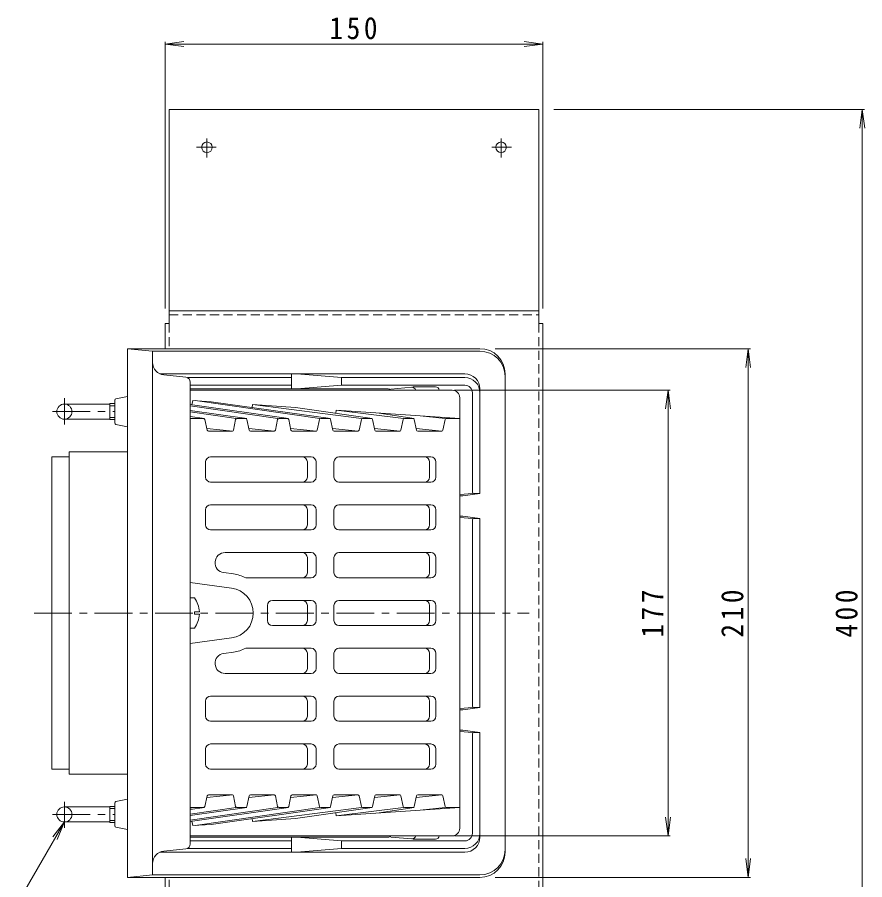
# Model space of a CAD drawing. Units: millimetres, scale not verified. Extents: x -578 to 806, y -582 to 534.
# Drawn here: x -452 to -115.4, y 148.7 to 491.3 of the extents above; entities that cross this region are included whole.
import ezdxf

# ---------------------------------------------------------------- set-up
doc = ezdxf.new("R2010")
doc.units = ezdxf.units.MM
doc.header["$LTSCALE"] = 3
doc.linetypes.add('CHAIN1', pattern=[8, 5, -1, 1, -1])
doc.linetypes.add('DASHED1', pattern=[1.8, 1.2, -0.6])
for name, color, linetype, lineweight in [('3-0', 4, 'Continuous', 9), ('3-2', 6, 'Continuous', 9), ('3-4', 7, 'Continuous', 9), ('3-5', 7, 'Continuous', 9), ('3-A', 2, 'Continuous', 9), ('3-B', 3, 'Continuous', 9)]:
    doc.layers.add(name, color=color, linetype=linetype, lineweight=lineweight)
doc.styles.add('ＭＳ ゴシック', font='')
doc.styles.get('ＭＳ ゴシック').set_extended_font_data('MS Gothic')

msp = doc.modelspace()

# ---------------------------------------------------------------- linework, layer by layer
at = {"layer": '3-0'}
for p, q in [((-408.254, 149.635), (-408.254, 359.635)), ((-268.253, 358.635), (-398.253, 358.635)), ((-398.253, 150.635), (-398.253, 358.635)), ((-274.253, 349.635), (-395.381, 349.635)), ((-343.13, 349.635), (-343.13, 343.635)), ((-323.253, 348.135), (-340.99, 349.635)), ((-258.253, 349.635), (-258.253, 159.635)), ((-385.054, 348.315), (-393.751, 349.185)), ((-343.13, 348.135), (-384.403, 348.135)), ((-383.253, 162.945), (-383.253, 346.325)), ((-323.253, 348.135), (-323.253, 345.135)), ((-274.253, 348.135), (-323.253, 348.135)), ((-343.13, 345.135), (-383.253, 345.135)), ((-304.753, 343.635), (-383.253, 343.635)), ((-340.99, 343.635), (-323.253, 345.135)), ((-274.253, 345.135), (-323.253, 345.135)), ((-295.345, 344.299), (-303.65, 343.602)), ((-285.863, 344.435), (-294.862, 344.435)), ((-268.253, 343.635), (-268.253, 302.135)), ((-413.253, 339.225), (-413.253, 330.045)), ((-408.254, 340.635), (-412.851, 339.716)), ((-271.253, 342.135), (-271.253, 302.635)), ((-433.253, 337.635), (-415.253, 337.635)), ((-415.253, 331.46), (-415.253, 337.81)), ((-415.253, 337.81), (-413.253, 337.81)), ((-415.253, 336.995), (-413.253, 336.995)), ((-433.253, 331.635), (-415.253, 331.635)), ((-415.253, 332.275), (-413.253, 332.275)), ((-415.253, 331.46), (-413.253, 331.46)), ((-408.254, 328.635), (-412.851, 329.555)), ((-431.296, 318.635), (-408.254, 318.635)), ((-431.296, 190.635), (-431.296, 318.635)), ((-276.253, 301.751), (-271.253, 302.135)), ((-275.073, 301.135), (-268.253, 302.135)), ((-268.253, 302.135), (-270.753, 302.135)), ((-275.073, 301.135), (-276.253, 301.135)), ((-275.073, 293.135), (-276.253, 293.135)), ((-276.253, 292.52), (-271.253, 292.135)), ((-271.253, 291.635), (-271.253, 217.635)), ((-270.753, 292.135), (-268.253, 292.135)), ((-276.253, 216.751), (-271.253, 217.135)), ((-275.073, 216.135), (-276.253, 216.135)), ((-275.073, 216.135), (-268.253, 217.135)), ((-268.253, 217.135), (-270.753, 217.135)), ((-275.073, 208.135), (-276.253, 208.135)), ((-276.253, 207.52), (-271.253, 207.135)), ((-275.073, 208.135), (-268.253, 207.135)), ((-271.253, 167.135), (-271.253, 206.635)), ((-268.253, 207.135), (-270.753, 207.135)), ((-268.253, 165.635), (-268.253, 207.135)), ((-438.253, 192.635), (-431.296, 192.635)), ((-431.296, 190.635), (-408.254, 190.635)), ((-413.253, 170.045), (-413.253, 179.225)), ((-408.254, 180.635), (-412.851, 179.716)), ((-433.253, 177.635), (-415.253, 177.635)), ((-415.253, 177.81), (-415.253, 171.46)), ((-415.253, 177.81), (-413.253, 177.81)), ((-415.253, 176.995), (-413.253, 176.995)), ((-433.253, 171.635), (-415.253, 171.635)), ((-415.253, 172.275), (-413.253, 172.275)), ((-415.253, 171.46), (-413.253, 171.46)), ((-408.254, 168.635), (-412.851, 169.555)), ((-304.753, 165.635), (-383.253, 165.635)), ((-343.13, 159.635), (-343.13, 165.635)), ((-340.99, 165.635), (-323.253, 164.135)), ((-295.345, 164.972), (-303.65, 165.668)), ((-285.863, 164.835), (-294.862, 164.835)), ((-343.13, 161.135), (-384.403, 161.135)), ((-343.13, 164.135), (-383.253, 164.135)), ((-323.253, 161.135), (-340.99, 159.635)), ((-323.253, 161.135), (-323.253, 164.135)), ((-274.253, 164.135), (-323.253, 164.135)), ((-274.253, 161.135), (-323.253, 161.135)), ((-274.253, 159.635), (-395.381, 159.635)), ((-385.054, 160.955), (-393.751, 160.086)), ((-408.254, 149.635), (-398.253, 150.635)), ((-268.253, 149.635), (-408.254, 149.635)), ((-268.253, 150.635), (-398.253, 150.635))]:
    msp.add_line(p, q, dxfattribs=at)
at = {"layer": '3-0', "linetype": 'CHAIN1'}
for p, q in [((-433.253, 329.574), (-433.253, 340.008)), ((-438.01, 334.635), (-413.253, 334.635)), ((-445.269, 254.635), (-248.716, 254.635)), ((-433.253, 179.697), (-433.253, 169.263)), ((-438.01, 174.635), (-413.253, 174.635))]:
    msp.add_line(p, q, dxfattribs=at)
at = {"layer": '3-0'}
for points in [[(-268.253, 359.635), (-408.254, 359.635), (-398.253, 358.635)], [(-438.253, 192.635), (-438.253, 316.635), (-431.296, 316.635)], [(-275.073, 293.135), (-268.253, 292.135), (-268.253, 217.135)]]:
    msp.add_lwpolyline(points, dxfattribs=at)
for centre in [(-433.253, 334.635), (-433.253, 174.635)]:
    msp.add_circle(centre, 3, dxfattribs=at)
for centre, radius, start, end in [((-268.253, 349.635), 10, 0, 90), ((-268.253, 348.635), 10, 0, 90), ((-393.254, 354.16), 5, 180, 264.28935), ((-274.253, 343.635), 6, 0, 90), ((-385.254, 346.325), 2, 0, 84.2887), ((-274.253, 342.135), 6, 0, 90), ((-304.753, 342.135), 1.5, 41.808, 90), ((-295.219, 342.804), 1.5, 12.75276, 94.79665), ((-285.863, 342.935), 1.5, 7.66118, 90), ((-274.253, 342.135), 3, 0, 90), ((-412.753, 339.225), 0.5, 101.30937, 180), ((-412.753, 330.045), 0.5, 180, 258.69063), ((-270.753, 302.635), 0.5, 180, 270), ((-270.753, 291.635), 0.5, 90, 180), ((-270.753, 217.635), 0.5, 180, 270), ((-270.753, 206.635), 0.5, 90, 180), ((-412.753, 179.225), 0.5, 101.30937, 180), ((-412.753, 170.045), 0.5, 180, 258.69063), ((-304.753, 167.135), 1.5, 270, 318.192), ((-295.219, 166.466), 1.5, 265.20335, 347.24724), ((-285.863, 166.335), 1.5, 270, 352.33882), ((-274.253, 167.135), 6, 270, 0), ((-274.253, 167.135), 3, 270, 0), ((-274.253, 165.635), 6, 270, 0), ((-385.254, 162.945), 2, 275.71053, 0), ((-393.254, 155.11), 5, 95.71065, 180), ((-268.253, 160.635), 10, 270, 0), ((-268.253, 159.635), 10, 270, 0)]:
    msp.add_arc(centre, radius, start, end, dxfattribs=at)
at = {"layer": '3-2'}
for p, q in [((-279.253, 343.135), (-383.253, 343.135)), ((-276.253, 169.135), (-276.253, 340.135)), ((-383.253, 337.398), (-344.249, 331.88)), ((-348.491, 331.88), (-383.253, 336.89)), ((-382.6, 337.306), (-382.253, 339.067)), ((-382.253, 339.067), (-374.918, 338.57)), ((-331.874, 331.88), (-381.298, 339.003)), ((-374.918, 338.57), (-327.632, 331.88)), ((-358.736, 336.281), (-358.504, 337.457)), ((-358.505, 337.457), (-315.257, 331.88)), ((-358.504, 337.457), (-341.534, 336.306)), ((-311.015, 331.88), (-341.534, 336.306)), ((-383.253, 335.048), (-360.866, 331.88)), ((-365.108, 331.88), (-383.253, 334.495)), ((-383.253, 332.678), (-377.615, 331.88)), ((-325.511, 333.982), (-325.271, 335.204)), ((-325.271, 335.204), (-298.64, 331.88)), ((-325.271, 335.204), (-276.253, 331.88)), ((-308.3, 334.053), (-294.4, 331.88)), ((-292.037, 332.95), (-282.014, 331.88)), ((-381.857, 331.88), (-383.253, 332.081)), ((-378.01, 331.88), (-383.253, 331.88)), ((-376.514, 327.237), (-377.524, 331.496)), ((-365.26, 331.477), (-366.09, 327.256)), ((-361.313, 331.88), (-364.77, 331.88)), ((-359.892, 327.245), (-360.825, 331.488)), ((-348.575, 331.484), (-349.469, 327.249)), ((-344.655, 331.88), (-348.086, 331.88)), ((-343.272, 327.249), (-344.166, 331.484)), ((-331.958, 331.484), (-332.852, 327.249)), ((-328.038, 331.88), (-331.469, 331.88)), ((-326.655, 327.249), (-327.549, 331.484)), ((-315.341, 331.484), (-316.235, 327.249)), ((-311.421, 331.88), (-314.852, 331.88)), ((-310.038, 327.249), (-310.932, 331.484)), ((-298.723, 331.484), (-299.617, 327.249)), ((-294.806, 331.88), (-298.234, 331.88)), ((-293.421, 327.249), (-294.317, 331.484)), ((-282.098, 331.484), (-283, 327.248)), ((-281.609, 331.88), (-276.253, 331.88)), ((-376.649, 327.927), (-366.422, 326.878)), ((-366.581, 326.852), (-376.027, 326.852)), ((-360.032, 327.927), (-349.8, 326.878)), ((-349.958, 326.852), (-359.403, 326.852)), ((-343.415, 327.927), (-333.183, 326.878)), ((-333.341, 326.852), (-342.783, 326.852)), ((-326.798, 327.927), (-316.566, 326.878)), ((-316.724, 326.852), (-326.166, 326.852)), ((-310.181, 327.927), (-299.949, 326.878)), ((-300.107, 326.852), (-309.549, 326.852)), ((-293.564, 327.927), (-283.332, 326.878)), ((-283.489, 326.852), (-292.932, 326.852)), ((-335.289, 316.635), (-375.182, 316.635)), ((-287.739, 316.635), (-324.218, 316.635)), ((-377.182, 314.635), (-377.182, 308.635)), ((-336.764, 314.635), (-336.764, 308.635)), ((-333.289, 308.635), (-333.289, 314.635)), ((-326.218, 308.635), (-326.218, 314.635)), ((-288.213, 308.635), (-288.213, 314.635)), ((-285.739, 314.635), (-285.739, 308.635)), ((-335.289, 306.635), (-375.182, 306.635)), ((-287.739, 306.635), (-324.218, 306.635)), ((-377.182, 295.635), (-377.182, 289.635)), ((-335.289, 297.635), (-375.182, 297.635)), ((-336.764, 295.635), (-336.764, 289.635)), ((-333.289, 289.635), (-333.289, 295.635)), ((-326.218, 289.635), (-326.218, 295.635)), ((-287.739, 297.635), (-324.218, 297.635)), ((-288.213, 289.635), (-288.213, 295.635)), ((-285.739, 295.635), (-285.739, 289.635)), ((-335.289, 287.635), (-375.182, 287.635)), ((-287.739, 287.635), (-324.218, 287.635)), ((-335.289, 278.635), (-369.438, 278.635)), ((-324.218, 278.635), (-287.739, 278.635)), ((-336.764, 276.635), (-336.764, 270.635)), ((-333.289, 270.635), (-333.289, 276.635)), ((-326.218, 276.635), (-326.218, 270.635)), ((-288.213, 270.635), (-288.213, 276.635)), ((-285.739, 270.635), (-285.739, 276.635)), ((-369.978, 270.672), (-366.14, 270.149)), ((-335.289, 268.635), (-361.244, 268.635)), ((-324.218, 268.635), (-287.739, 268.635)), ((-383.253, 266.772), (-366.903, 264.544)), ((-352.597, 251.635), (-352.597, 257.635)), ((-350.597, 259.635), (-335.289, 259.635)), ((-336.764, 257.635), (-336.764, 251.635)), ((-333.289, 251.635), (-333.289, 257.635)), ((-326.218, 257.635), (-326.218, 251.635)), ((-287.739, 259.635), (-324.218, 259.635)), ((-288.213, 251.635), (-288.213, 257.635)), ((-285.739, 251.635), (-285.739, 257.635)), ((-350.597, 249.635), (-335.289, 249.635)), ((-287.739, 249.635), (-324.218, 249.635)), ((-383.253, 242.499), (-366.903, 244.727)), ((-335.289, 240.635), (-361.243, 240.635)), ((-324.218, 240.635), (-287.739, 240.635)), ((-369.978, 238.599), (-366.14, 239.122)), ((-336.764, 238.635), (-336.764, 232.635)), ((-333.289, 238.635), (-333.289, 232.635)), ((-326.218, 232.635), (-326.218, 238.635)), ((-288.213, 232.635), (-288.213, 238.635)), ((-285.739, 238.635), (-285.739, 232.635)), ((-335.289, 230.635), (-369.438, 230.635)), ((-324.218, 230.635), (-287.739, 230.635)), ((-377.182, 213.635), (-377.182, 219.635)), ((-375.182, 221.635), (-335.289, 221.635)), ((-336.764, 219.635), (-336.764, 213.635)), ((-333.289, 219.635), (-333.289, 213.635)), ((-326.218, 219.635), (-326.218, 213.635)), ((-287.739, 221.635), (-324.218, 221.635)), ((-288.213, 213.635), (-288.213, 219.635)), ((-285.739, 213.635), (-285.739, 219.635)), ((-375.182, 211.635), (-335.289, 211.635)), ((-287.739, 211.635), (-324.218, 211.635)), ((-375.182, 202.635), (-335.289, 202.635)), ((-287.739, 202.635), (-324.218, 202.635)), ((-377.182, 194.635), (-377.182, 200.635)), ((-336.764, 200.635), (-336.764, 194.635)), ((-333.289, 200.635), (-333.289, 194.635)), ((-326.218, 200.635), (-326.218, 194.635)), ((-288.213, 194.635), (-288.213, 200.635)), ((-285.739, 194.635), (-285.739, 200.635)), ((-375.182, 192.635), (-335.289, 192.635)), ((-287.739, 192.635), (-324.218, 192.635)), ((-377.524, 177.775), (-376.514, 182.034)), ((-376.649, 181.344), (-366.422, 182.392)), ((-366.581, 182.418), (-376.027, 182.418)), ((-365.26, 177.794), (-366.09, 182.015)), ((-359.892, 182.026), (-360.825, 177.783)), ((-360.032, 181.344), (-349.8, 182.393)), ((-349.958, 182.418), (-359.403, 182.418)), ((-348.575, 177.787), (-349.469, 182.022)), ((-343.272, 182.021), (-344.166, 177.787)), ((-343.415, 181.344), (-333.183, 182.393)), ((-333.341, 182.418), (-342.783, 182.418)), ((-331.958, 177.787), (-332.852, 182.021)), ((-326.655, 182.021), (-327.549, 177.787)), ((-326.798, 181.344), (-316.566, 182.393)), ((-316.724, 182.418), (-326.166, 182.418)), ((-315.341, 177.787), (-316.235, 182.021)), ((-310.038, 182.022), (-310.932, 177.787)), ((-310.181, 181.344), (-299.949, 182.393)), ((-300.107, 182.418), (-309.549, 182.418)), ((-298.723, 177.787), (-299.617, 182.022)), ((-293.421, 182.022), (-294.317, 177.787)), ((-293.564, 181.344), (-283.332, 182.393)), ((-283.489, 182.418), (-292.932, 182.418)), ((-282.098, 177.786), (-283, 182.022)), ((-383.253, 174.223), (-360.866, 177.39)), ((-365.108, 177.39), (-383.253, 174.775)), ((-348.491, 177.39), (-383.253, 172.381)), ((-383.253, 171.872), (-344.249, 177.39)), ((-378.01, 177.39), (-383.253, 177.39)), ((-381.857, 177.39), (-383.253, 177.189)), ((-383.253, 176.592), (-377.615, 177.39)), ((-331.874, 177.39), (-381.298, 170.268)), ((-374.918, 170.7), (-327.632, 177.39)), ((-361.313, 177.39), (-364.77, 177.39)), ((-358.505, 171.813), (-315.257, 177.39)), ((-344.655, 177.39), (-348.086, 177.39)), ((-311.015, 177.39), (-341.534, 172.964)), ((-328.038, 177.39), (-331.469, 177.39)), ((-325.511, 175.288), (-325.271, 174.067)), ((-325.271, 174.067), (-298.64, 177.39)), ((-325.271, 174.067), (-276.253, 177.39)), ((-311.421, 177.39), (-314.852, 177.39)), ((-308.3, 175.217), (-294.4, 177.39)), ((-294.806, 177.39), (-298.234, 177.39)), ((-292.037, 176.32), (-282.014, 177.39)), ((-281.609, 177.39), (-276.253, 177.39)), ((-382.6, 171.964), (-382.253, 170.203)), ((-358.736, 172.99), (-358.504, 171.813)), ((-358.504, 171.813), (-341.534, 172.964)), ((-382.253, 170.203), (-374.918, 170.7)), ((-279.253, 166.135), (-383.253, 166.135))]:
    msp.add_line(p, q, dxfattribs=at)
for centre, radius, start, end in [((-279.253, 340.135), 3, 0, 90), ((-378.01, 331.38), 0.5, 13.33806, 90), ((-364.77, 331.38), 0.5, 90, 168.88159), ((-361.313, 331.38), 0.5, 12.4001, 90), ((-348.086, 331.38), 0.5, 90, 168.08766), ((-344.655, 331.38), 0.5, 11.91234, 90), ((-331.469, 331.38), 0.5, 90, 168.08766), ((-328.038, 331.38), 0.5, 11.91234, 90), ((-314.852, 331.38), 0.5, 90, 168.08766), ((-311.421, 331.38), 0.5, 11.91789, 90), ((-298.234, 331.38), 0.5, 90, 168.08211), ((-294.806, 331.38), 0.5, 11.93575, 90), ((-281.609, 331.38), 0.5, 90, 167.9897), ((-376.027, 327.352), 0.5, 193.33806, 270), ((-366.581, 327.352), 0.5, 270, 348.88159), ((-359.403, 327.352), 0.5, 192.4001, 270), ((-349.958, 327.352), 0.5, 270, 348.08211), ((-342.783, 327.352), 0.5, 191.91234, 270), ((-333.341, 327.352), 0.5, 270, 348.08766), ((-326.166, 327.352), 0.5, 191.91234, 270), ((-316.724, 327.352), 0.5, 270, 348.08766), ((-309.549, 327.352), 0.5, 191.91789, 270), ((-300.107, 327.352), 0.5, 270, 348.08211), ((-292.932, 327.352), 0.5, 191.93575, 270), ((-283.489, 327.352), 0.5, 270, 347.9897), ((-375.182, 314.635), 2, 90, 180), ((-338.764, 314.635), 2, 0, 90), ((-335.289, 314.635), 2, 0, 90), ((-324.218, 314.635), 2, 90, 180), ((-290.213, 314.635), 2, 0, 90), ((-287.739, 314.635), 2, 0, 90), ((-375.182, 308.635), 2, 180, 270), ((-338.764, 308.635), 2, 270, 0), ((-335.289, 308.635), 2, 270, 0), ((-324.218, 308.635), 2, 180, 270), ((-290.213, 308.635), 2, 270, 0), ((-287.739, 308.635), 2, 270, 0), ((-375.182, 295.635), 2, 90, 180), ((-338.764, 295.635), 2, 0, 90), ((-335.289, 295.635), 2, 0, 90), ((-324.218, 295.635), 2, 90, 180), ((-290.213, 295.635), 2, 0, 90), ((-287.739, 295.635), 2, 0, 90), ((-375.182, 289.635), 2, 180, 270), ((-338.764, 289.635), 2, 270, 0), ((-335.289, 289.635), 2, 270, 0), ((-324.218, 289.635), 2, 180, 270), ((-290.213, 289.635), 2, 270, 0), ((-287.739, 289.635), 2, 270, 0), ((-369.438, 274.635), 4, 90, 262.24081), ((-338.764, 276.635), 2, 0, 90), ((-335.289, 276.635), 2, 0, 90), ((-324.218, 276.635), 2, 90, 180), ((-290.213, 276.635), 2, 0, 90), ((-287.739, 276.635), 2, 0, 90), ((-368.254, 254.635), 15.657, 63.40244, 82.24078), ((-338.764, 270.635), 2, 270, 0), ((-335.289, 270.635), 2, 270, 0), ((-324.218, 270.635), 2, 180, 270), ((-290.213, 270.635), 2, 270, 0), ((-287.739, 270.635), 2, 270, 0), ((-368.254, 254.635), 10, 277.75922, 82.24078), ((-350.597, 257.635), 2, 90, 180), ((-338.764, 257.635), 2, 0, 90), ((-335.289, 257.635), 2, 0, 90), ((-324.218, 257.635), 2, 90, 180), ((-290.213, 257.635), 2, 0, 90), ((-287.739, 257.635), 2, 0, 90), ((-350.597, 251.635), 2, 180, 270), ((-338.764, 251.635), 2, 270, 0), ((-335.289, 251.635), 2, 270, 0), ((-324.218, 251.635), 2, 180, 270), ((-290.213, 251.635), 2, 270, 0), ((-287.739, 251.635), 2, 270, 0), ((-368.254, 254.635), 15.657, 277.75922, 296.59837), ((-338.764, 238.635), 2, 0, 90), ((-335.289, 238.635), 2, 0, 90), ((-324.218, 238.635), 2, 90, 180), ((-290.213, 238.635), 2, 0, 90), ((-287.739, 238.635), 2, 0, 90), ((-369.438, 234.635), 4, 97.75919, 270), ((-338.764, 232.635), 2, 270, 0), ((-335.289, 232.635), 2, 270, 0), ((-324.218, 232.635), 2, 180, 270), ((-290.213, 232.635), 2, 270, 0), ((-287.739, 232.635), 2, 270, 0), ((-375.182, 219.635), 2, 90, 180), ((-338.764, 219.635), 2, 0, 90), ((-335.289, 219.635), 2, 0, 90), ((-324.218, 219.635), 2, 90, 180), ((-290.213, 219.635), 2, 0, 90), ((-287.739, 219.635), 2, 0, 90), ((-375.182, 213.635), 2, 180, 270), ((-338.764, 213.635), 2, 270, 0), ((-335.289, 213.635), 2, 270, 0), ((-324.218, 213.635), 2, 180, 270), ((-290.213, 213.635), 2, 270, 0), ((-287.739, 213.635), 2, 270, 0), ((-375.182, 200.635), 2, 90, 180), ((-338.764, 200.635), 2, 0, 90), ((-335.289, 200.635), 2, 0, 90), ((-324.218, 200.635), 2, 90, 180), ((-290.213, 200.635), 2, 0, 90), ((-287.739, 200.635), 2, 0, 90), ((-375.182, 194.635), 2, 180, 270), ((-338.764, 194.635), 2, 270, 0), ((-335.289, 194.635), 2, 270, 0), ((-324.218, 194.635), 2, 180, 270), ((-290.213, 194.635), 2, 270, 0), ((-287.739, 194.635), 2, 270, 0), ((-376.027, 181.918), 0.5, 90, 166.65642), ((-366.581, 181.918), 0.5, 11.1212, 90), ((-359.403, 181.918), 0.5, 90, 167.5999), ((-349.958, 181.918), 0.5, 11.91789, 90), ((-342.783, 181.918), 0.5, 90, 168.08488), ((-333.341, 181.918), 0.5, 11.91512, 90), ((-326.166, 181.918), 0.5, 90, 168.08488), ((-316.724, 181.918), 0.5, 11.91512, 90), ((-309.549, 181.918), 0.5, 90, 168.08211), ((-300.107, 181.918), 0.5, 11.92346, 90), ((-292.932, 181.918), 0.5, 90, 168.06148), ((-283.489, 181.918), 0.5, 12.01585, 90), ((-378.01, 177.89), 0.5, 270, 346.65642), ((-364.77, 177.89), 0.5, 191.1212, 270), ((-361.313, 177.89), 0.5, 270, 347.5999), ((-348.086, 177.89), 0.5, 191.91789, 270), ((-344.655, 177.89), 0.5, 270, 348.08488), ((-331.469, 177.89), 0.5, 191.91512, 270), ((-328.038, 177.89), 0.5, 270, 348.08488), ((-314.852, 177.89), 0.5, 191.91512, 270), ((-311.421, 177.89), 0.5, 270, 348.08211), ((-298.234, 177.89), 0.5, 191.92346, 270), ((-294.806, 177.89), 0.5, 270, 348.06148), ((-281.609, 177.89), 0.5, 192.01585, 270), ((-279.253, 169.135), 3, 270, 0)]:
    msp.add_arc(centre, radius, start, end, dxfattribs=at)
at = {"layer": '3-4'}
for p, q in [((-393.254, 480.645), (-385.818, 481.624)), ((-393.254, 481.545), (-393.254, 375.635)), ((-393.254, 480.645), (-243.253, 480.645)), ((-393.254, 480.645), (-385.818, 479.667)), ((-243.253, 480.645), (-250.689, 481.624)), ((-243.253, 480.645), (-250.689, 479.667)), ((-243.253, 481.545), (-243.253, 375.635)), ((-115.523, 454.635), (-238.854, 454.635)), ((-116.423, 454.635), (-117.401, 447.199)), ((-116.423, 54.635), (-116.423, 454.635)), ((-116.423, 454.635), (-115.444, 447.199)), ((-160.848, 359.635), (-262.253, 359.635)), ((-161.748, 359.635), (-162.727, 352.199)), ((-161.748, 149.635), (-161.748, 359.635)), ((-161.748, 359.635), (-160.769, 352.199)), ((-192.667, 343.135), (-278.376, 343.135)), ((-193.567, 343.135), (-194.546, 335.699)), ((-193.567, 166.135), (-193.567, 343.135)), ((-193.567, 343.135), (-192.589, 335.699)), ((-193.567, 166.135), (-194.546, 173.571)), ((-193.567, 166.135), (-192.589, 173.571)), ((-192.667, 166.135), (-278.376, 166.135)), ((-161.748, 149.635), (-162.727, 157.071)), ((-161.748, 149.635), (-160.769, 157.071)), ((-160.848, 149.635), (-262.253, 149.635))]:
    msp.add_line(p, q, dxfattribs=at)
at = {"layer": '3-5'}
for q in [(-451.973, 139.211), (-437.819, 165.685), (-436.124, 164.706)]:
    msp.add_line((-433.253, 171.635), q, dxfattribs=at)
at = {"layer": '3-A'}
for p, q in [((-381.653, 260.635), (-383.253, 260.635)), ((-381.653, 254.156), (-381.653, 255.114)), ((-379.665, 255.114), (-381.653, 255.114)), ((-379.665, 254.156), (-381.653, 254.156)), ((-381.653, 248.635), (-383.253, 248.635))]:
    msp.add_line(p, q, dxfattribs=at)
for start, end in [(2.74562, 36.86987), (323.13013, 357.25409)]:
    msp.add_arc((-389.653, 254.635), 10, start, end, dxfattribs=at)
at = {"layer": '3-B'}
for p, q in [((-391.654, 454.635), (-244.854, 454.635)), ((-391.654, 454.635), (-391.654, 369.635)), ((-244.854, 454.635), (-244.854, 369.635)), ((-391.654, 374.635), (-244.854, 374.635)), ((-393.254, 369.635), (-393.254, 359.635)), ((-393.254, 369.635), (-391.654, 369.635)), ((-243.253, 369.635), (-244.854, 369.635)), ((-243.253, 139.635), (-243.253, 369.635)), ((-393.254, 139.635), (-393.254, 149.635))]:
    msp.add_line(p, q, dxfattribs=at)
at = {"layer": '3-B', "linetype": 'CHAIN1'}
for p, q in [((-376.654, 443.132), (-376.654, 435.566)), ((-259.854, 443.132), (-259.854, 435.566)), ((-372.959, 439.635), (-380.821, 439.635)), ((-263.549, 439.635), (-255.686, 439.635))]:
    msp.add_line(p, q, dxfattribs=at)
at = {"layer": '3-B', "linetype": 'DASHED1'}
for p, q in [((-391.654, 373.035), (-244.854, 373.035)), ((-391.654, 369.635), (-391.654, 359.635)), ((-244.854, 369.635), (-244.854, 139.635)), ((-391.654, 139.635), (-391.654, 149.635))]:
    msp.add_line(p, q, dxfattribs=at)
at = {"layer": '3-B'}
for centre in [(-376.654, 439.635), (-259.854, 439.635)]:
    msp.add_circle(centre, 2.1, dxfattribs=at)

# ---------------------------------------------------------------- texts
at = {"layer": '3-4', "color": 2, "insert": (-328.003, 482.445), "char_height": 8.798, "attachment_point": 7, "style": 'ＭＳ ゴシック'}
msp.add_mtext('\\T1.27;\\W0.9;150', dxfattribs=at)
at = {"layer": '3-4', "color": 2, "char_height": 8.798, "attachment_point": 7, "rotation": 90, "style": 'ＭＳ ゴシック'}
for s, insert in [('\\T1.27;\\W0.9;177', (-195.367, 244.885)), ('\\T1.27;\\W0.9;210', (-163.548, 244.885)), ('\\T1.27;\\W0.9;400', (-118.223, 244.885))]:
    msp.add_mtext(s, dxfattribs=dict(at, insert=insert))

doc.saveas('drawing.dxf')
